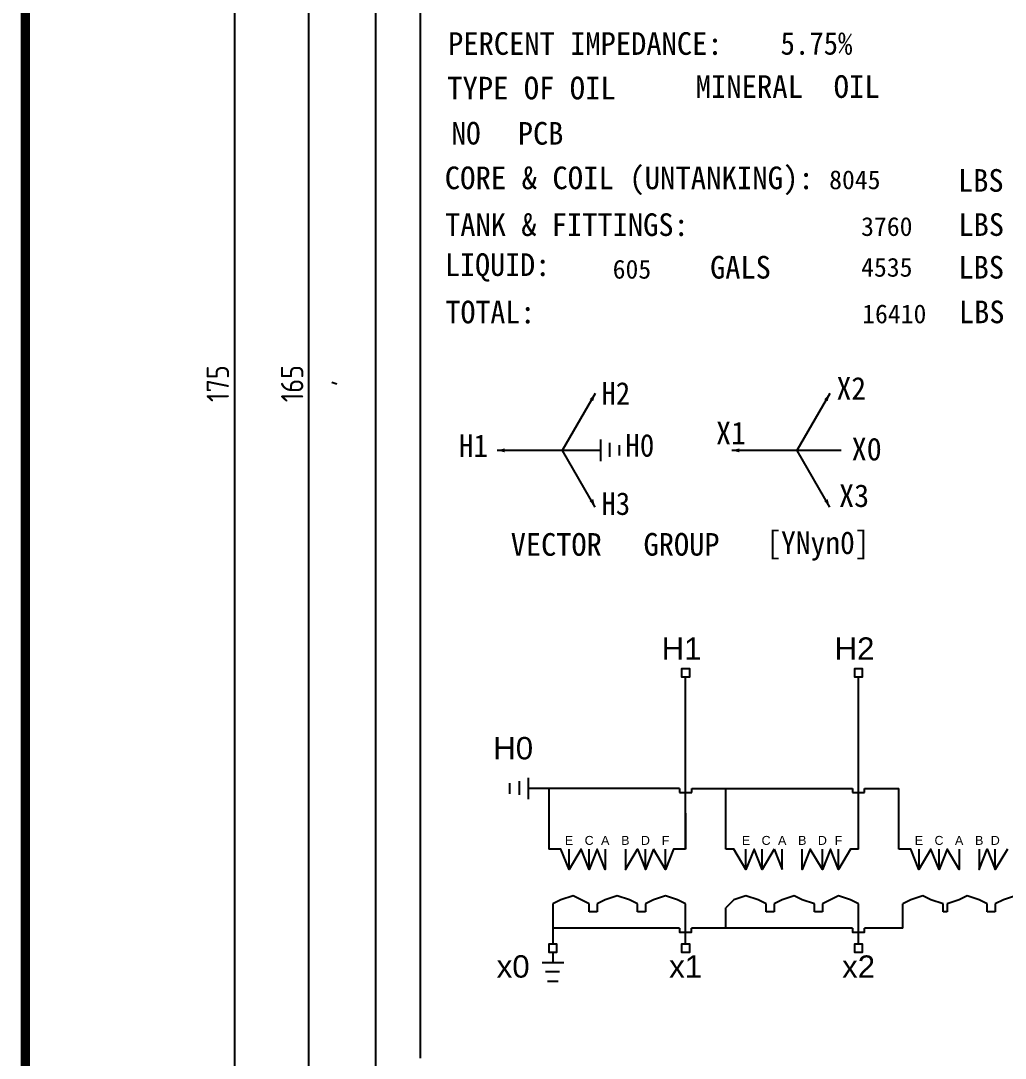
# Model space of a CAD drawing. Header units: millimetres. Extents: x 183355 to 194386, y -190559 to -183233.
# Drawn here: x 194167.8 to 194277.9, y -190119 to -190002.9 of the extents above; entities that cross this region are included whole.
import ezdxf
from ezdxf.enums import TextEntityAlignment as Align

# ---------------------------------------------------------------- set-up
doc = ezdxf.new("R2010")
doc.units = ezdxf.units.MM
doc.header["$LTSCALE"] = 13
for name, color, linetype in [('1', 4, 'Continuous'), ('2', 3, 'Continuous'), ('PDF_Geometry', 7, 'Continuous')]:
    doc.layers.add(name, color=color, linetype=linetype)
doc.layers.add('标注、文本', color=3, linetype='Continuous', lineweight=25)
doc.styles.add('Note Text (ANSI)', font='arial.ttf')
doc.styles.add('PDF FangSong', font='simfang.ttf')
doc.styles.get("Standard").update_dxf_attribs({"font": 'gbenor.shx', "bigfont": 'gbcbig.shx'})
doc.dimstyles.new('ISO-25', dxfattribs={"dimtxt": 2.5, "dimasz": 2.5, "dimexe": 1.25, "dimexo": 0.625, "dimtad": 1, "dimtxsty": 'Standard', "dimcen": 2.5, "dimadec": 0, "dimazin": 0, "dimtfac": 1, "dimtmove": 0, "dimatfit": 3, "dimfxl": 1, "dimarcsym": 0})

# ---------------------------------------------------------------- blocks, each defined once
blk = doc.blocks.new('*D245')
at = {"layer": '2', "color": 0, "linetype": 'Continuous', "lineweight": -2}
for p, q in [((194209.29, -189961.01), (194198.74, -189961.01)), ((194199.99, -190123.52), (194199.99, -189963.51)), ((194209.29, -190126.02), (194198.74, -190126.02))]:
    blk.add_line(p, q, dxfattribs=at)
at = {"layer": '2', "color": 0, "linetype": 'Continuous'}
for points in [[(194199.57, -189963.51), (194200.41, -189963.51), (194199.99, -189961.01)], [(194199.57, -190123.52), (194200.41, -190123.52), (194199.99, -190126.02)]]:
    blk.add_solid(points, dxfattribs=at)
at = {"layer": 'Defpoints', "color": 0, "linetype": 'Continuous'}
for p in [(194199.99, -189961.01), (194209.92, -189961.01), (194209.92, -190126.02)]:
    blk.add_point(p, dxfattribs=at)
at = {"layer": '2', "color": 0, "linetype": 'Continuous', "insert": (194198.12, -190043.52), "char_height": 2.5, "attachment_point": 5, "rotation": 90}
blk.add_mtext('165', dxfattribs=at)
blk = doc.blocks.new('*D246')
at = {"layer": '2', "color": 0, "linetype": 'Continuous', "lineweight": -2}
for p, q in [((194206.88, -189956.01), (194190.43, -189956.01)), ((194191.68, -189958.51), (194191.68, -190128.52)), ((194206.88, -190131.02), (194190.43, -190131.02))]:
    blk.add_line(p, q, dxfattribs=at)
at = {"layer": '2', "color": 0, "linetype": 'Continuous'}
for points in [[(194191.26, -189958.51), (194192.1, -189958.51), (194191.68, -189956.01)], [(194191.26, -190128.52), (194192.1, -190128.52), (194191.68, -190131.02)]]:
    blk.add_solid(points, dxfattribs=at)
at = {"layer": 'Defpoints', "color": 0, "linetype": 'Continuous'}
for p in [(194207.5, -189956.01), (194191.68, -190131.02), (194207.5, -190131.02)]:
    blk.add_point(p, dxfattribs=at)
at = {"layer": '2', "color": 0, "linetype": 'Continuous', "insert": (194189.8, -190043.52), "char_height": 2.5, "attachment_point": 5, "rotation": 90}
blk.add_mtext('175', dxfattribs=at)

msp = doc.modelspace()

# ---------------------------------------------------------------- hatches: boundary and pattern name
at = {"layer": '2', "linetype": 'Continuous', "transparency": 33554559}
for points in [[(194232.027, -190044.639), (194231.803, -190045.481), (194231.409, -190045.257)], [(194258.275, -190044.639), (194258.05, -190045.481), (194257.657, -190045.257)], [(194221.075, -190050.986), (194221.917, -190050.761), (194221.917, -190051.21)], [(194247.322, -190050.986), (194248.165, -190050.761), (194248.165, -190051.21)], [(194232.027, -190057.333), (194231.409, -190056.659), (194231.803, -190056.434)], [(194258.275, -190057.333), (194257.657, -190056.659), (194258.05, -190056.434)]]:
    msp.add_hatch(color=256, dxfattribs=at).paths.add_polyline_path(points)

# ---------------------------------------------------------------- linework, layer by layer
at = {"layer": '1', "color": 0, "linetype": 'Continuous'}
msp.add_line((194168.275, -190238.588), (194168.275, -189889.568), dxfattribs=at)
at = {"layer": '1', "const_width": 1.05}
msp.add_lwpolyline([(194168.275, -189889.568), (194385.625, -189889.568), (194385.625, -190238.588), (194168.275, -190238.588), (194168.275, -189889.568), (194385.625, -189889.568)], dxfattribs=at)
at = {"layer": '2', "linetype": 'Continuous'}
for p, q in [((194232.679, -190050.986), (194221.075, -190050.986)), ((194232.027, -190057.333), (194228.376, -190050.986)), ((194259.56, -190050.986), (194247.322, -190050.986)), ((194258.275, -190057.333), (194254.624, -190050.986)), ((194241.479, -190088.83), (194241.479, -190089.28)), ((194241.479, -190089.28), (194242.829, -190089.28)), ((194242.829, -190089.28), (194242.829, -190088.83)), ((194246.654, -190095.63), (194246.654, -190088.83)), ((194260.829, -190088.83), (194260.829, -190089.28)), ((194260.829, -190089.28), (194262.179, -190089.28)), ((194262.179, -190089.28), (194262.179, -190088.83)), ((194266.004, -190095.63), (194266.004, -190088.83))]:
    msp.add_line(p, q, dxfattribs=at)
at = {"layer": '2'}
for p, q in [((194241.479, -190088.83), (194226.854, -190088.83)), ((194242.829, -190088.83), (194260.829, -190088.83)), ((194262.179, -190088.83), (194266.004, -190088.83))]:
    msp.add_line(p, q, dxfattribs=at)
at = {"layer": '2', "linetype": 'Continuous'}
for points in [[(194232.027, -190044.639), (194228.347, -190050.986)], [(194258.275, -190044.639), (194254.595, -190050.986)], [(194242.604, -190075.867), (194242.604, -190075.417), (194242.154, -190075.417), (194241.704, -190075.417), (194241.704, -190075.867), (194241.704, -190076.317), (194242.154, -190076.317), (194242.604, -190076.317), (194242.604, -190075.867)], [(194261.954, -190075.867), (194261.954, -190075.417), (194261.504, -190075.417), (194261.054, -190075.417), (194261.054, -190075.867), (194261.054, -190076.317), (194261.504, -190076.317), (194261.954, -190076.317), (194261.954, -190075.867)], [(194242.154, -190095.63), (194242.154, -190076.317)], [(194261.504, -190095.63), (194261.504, -190076.317)], [(194226.854, -190088.83), (194226.854, -190095.63)], [(194242.154, -190095.63), (194242.154, -190091.58), (194242.154, -190095.63)], [(194231.354, -190097.88), (194230.454, -190095.63), (194229.104, -190097.88), (194228.204, -190095.63), (194226.854, -190095.63)], [(194229.104, -190097.88), (194229.104, -190095.63)], [(194233.154, -190095.63), (194233.154, -190097.88), (194232.254, -190095.63), (194231.354, -190097.88), (194231.354, -190095.63)], [(194235.404, -190095.63), (194235.404, -190097.88), (194236.754, -190095.63), (194237.654, -190097.88), (194237.654, -190095.63)], [(194238.554, -190095.63), (194237.654, -190097.88)], [(194239.904, -190097.88), (194238.554, -190095.63)], [(194242.154, -190095.63), (194240.804, -190095.63), (194239.904, -190097.88), (194239.904, -190095.63)], [(194248.904, -190097.88), (194247.554, -190095.63), (194246.654, -190095.63)], [(194252.054, -190095.63), (194250.704, -190097.88), (194249.804, -190095.63), (194248.904, -190097.88), (194248.904, -190095.63)], [(194250.704, -190097.88), (194250.704, -190095.63)], [(194252.054, -190095.63), (194252.954, -190097.88)], [(194252.954, -190097.88), (194252.954, -190095.63)], [(194261.504, -190095.63), (194260.604, -190095.63), (194259.254, -190097.88), (194258.354, -190095.63), (194257.454, -190097.88), (194256.104, -190095.63), (194255.204, -190097.88), (194255.204, -190095.63)], [(194257.454, -190097.88), (194257.454, -190095.63)], [(194259.254, -190097.88), (194259.254, -190095.63)], [(194268.254, -190095.63), (194268.254, -190097.88), (194267.354, -190095.63), (194266.004, -190095.63)], [(194272.754, -190095.63), (194272.754, -190097.88), (194271.404, -190095.63), (194270.504, -190097.88), (194269.604, -190095.63), (194268.254, -190097.88)], [(194270.504, -190097.88), (194270.504, -190095.63)], [(194275.004, -190095.63), (194275.004, -190097.88), (194275.904, -190095.63), (194276.804, -190097.88), (194276.804, -190095.63)], [(194278.154, -190095.63), (194276.804, -190097.88)], [(194231.354, -190101.736), (194230.454, -190101.286), (194229.554, -190100.836), (194228.204, -190101.286), (194227.304, -190101.736)], [(194236.754, -190101.736), (194235.854, -190101.286), (194234.504, -190100.836), (194233.154, -190101.286), (194232.254, -190101.736)], [(194242.154, -190101.736), (194241.254, -190101.286), (194239.904, -190100.836), (194238.554, -190101.286), (194237.654, -190101.736)], [(194251.154, -190101.736), (194250.254, -190101.286), (194248.904, -190100.836), (194247.554, -190101.286), (194246.654, -190102.186)], [(194256.554, -190101.736), (194255.204, -190101.286), (194254.304, -190100.836), (194252.954, -190101.286), (194252.054, -190101.736)], [(194261.504, -190101.736), (194260.604, -190101.286), (194259.254, -190100.836), (194258.354, -190101.286), (194257.454, -190101.736)], [(194270.954, -190101.736), (194269.604, -190101.286), (194268.704, -190100.836), (194267.354, -190101.286), (194266.454, -190101.736)], [(194275.904, -190101.736), (194275.004, -190101.286), (194273.654, -190100.836), (194272.754, -190101.286), (194271.404, -190101.736)], [(194281.304, -190101.736), (194280.404, -190101.286), (194279.054, -190100.836), (194277.704, -190101.286), (194276.804, -190101.736)], [(194227.304, -190101.736), (194227.304, -190106.236)], [(194231.354, -190102.636), (194231.354, -190101.736)], [(194232.254, -190101.736), (194232.254, -190102.636)], [(194236.754, -190102.636), (194236.754, -190101.736)], [(194237.654, -190101.736), (194237.654, -190102.636)], [(194242.154, -190106.236), (194242.154, -190101.736)], [(194251.154, -190102.636), (194251.154, -190101.736)], [(194252.054, -190101.736), (194252.054, -190102.636)], [(194256.554, -190102.636), (194256.554, -190101.736)], [(194257.454, -190101.736), (194257.454, -190102.636)], [(194261.504, -190106.236), (194261.504, -190101.736)], [(194261.504, -190101.736), (194261.504, -190101.736)], [(194266.454, -190104.436), (194266.454, -190101.736)], [(194270.954, -190102.636), (194270.954, -190101.736)], [(194271.404, -190101.736), (194271.404, -190102.636)], [(194275.904, -190102.636), (194275.904, -190101.736)], [(194276.804, -190101.736), (194276.804, -190102.636)], [(194232.254, -190102.636), (194231.354, -190102.636)], [(194237.654, -190102.636), (194236.754, -190102.636)], [(194246.654, -190104.436), (194246.654, -190102.186)], [(194252.054, -190102.636), (194251.154, -190102.636)], [(194257.454, -190102.636), (194256.554, -190102.636)], [(194271.404, -190102.636), (194270.954, -190102.636)], [(194276.804, -190102.636), (194275.904, -190102.636)], [(194241.471, -190104.436), (194227.304, -190104.436)], [(194241.471, -190104.436), (194241.471, -190104.886), (194241.921, -190104.886), (194242.821, -190104.886), (194242.821, -190104.436)], [(194260.821, -190104.436), (194242.821, -190104.436)], [(194260.821, -190104.436), (194260.821, -190104.886), (194261.271, -190104.886), (194262.171, -190104.886), (194262.171, -190104.436)], [(194266.454, -190104.436), (194262.171, -190104.436)], [(194227.754, -190106.686), (194227.754, -190106.236), (194227.304, -190106.236), (194226.854, -190106.236), (194226.854, -190106.686), (194226.854, -190107.136), (194227.304, -190107.136), (194227.754, -190107.136), (194227.754, -190106.686)], [(194242.604, -190106.686), (194242.604, -190106.236), (194242.154, -190106.236), (194241.704, -190106.236), (194241.704, -190106.686), (194241.704, -190107.136), (194242.154, -190107.136), (194242.604, -190107.136), (194242.604, -190106.686)], [(194261.954, -190106.686), (194261.954, -190106.236), (194261.504, -190106.236), (194261.054, -190106.236), (194261.054, -190106.686), (194261.054, -190107.136), (194261.504, -190107.136), (194261.954, -190107.136), (194261.954, -190106.686)]]:
    msp.add_lwpolyline(points, dxfattribs=at)
at = {"layer": 'PDF_Geometry', "lineweight": 25}
for points in [[(194207.5, -189956.008), (194357.521, -189956.008), (194357.521, -190131.023), (194207.5, -190131.023), (194207.5, -189956.008)], [(194212.499, -190119.004), (194212.499, -189967.971)], [(194203.119, -190043.572), (194202.558, -190043.403)]]:
    msp.add_lwpolyline(points, dxfattribs=at)
at = {"layer": '标注、文本'}
for p, q in [((194232.679, -190052.19), (194232.679, -190049.782)), ((194233.678, -190051.703), (194233.678, -190050.144)), ((194234.764, -190051.566), (194234.764, -190050.393)), ((194223.564, -190089.547), (194223.564, -190087.988)), ((194224.563, -190090.033), (194224.563, -190087.626)), ((194222.478, -190089.41), (194222.478, -190088.237)), ((194226.854, -190088.83), (194224.563, -190088.83)), ((194227.304, -190107.136), (194227.304, -190108.325)), ((194228.508, -190108.325), (194226.101, -190108.325)), ((194228.022, -190109.324), (194226.462, -190109.324)), ((194227.885, -190110.41), (194226.712, -190110.41))]:
    msp.add_line(p, q, dxfattribs=at)

# ---------------------------------------------------------------- texts
at = {"layer": '2', "style": 'Note Text (ANSI)'}
for s, p in [('H1', (194243.928, -190074.416)), ('H2', (194263.278, -190074.416))]:
    msp.add_text(s, height=2.5, dxfattribs=at).set_placement(p, align=Align.RIGHT)
for s, height, p in [('H0', 2.5, (194222.852, -190084.31)), ('E', 1, (194229.104, -190094.63)), ('C', 1, (194231.354, -190094.63)), ('A', 1, (194233.154, -190094.63)), ('B', 1, (194235.404, -190094.63)), ('D', 1, (194237.654, -190094.63)), ('F', 1, (194239.904, -190094.63)), ('E', 1, (194248.904, -190094.63)), ('C', 1, (194251.154, -190094.63)), ('A', 1, (194252.954, -190094.63)), ('B', 1, (194255.204, -190094.63)), ('D', 1, (194257.454, -190094.63)), ('F', 1, (194259.254, -190094.63)), ('E', 1, (194268.254, -190094.63)), ('C', 1, (194270.504, -190094.63)), ('A', 1, (194272.754, -190094.63)), ('B', 1, (194275.004, -190094.63)), ('D', 1, (194276.804, -190094.63)), ('x0', 2.5, (194222.852, -190108.736)), ('x1', 2.5, (194242.154, -190108.736)), ('x2', 2.5, (194261.504, -190108.736))]:
    msp.add_text(s, height=height, dxfattribs=at).set_placement(p, align=Align.MIDDLE)
at = {"layer": '2', "linetype": 'Continuous', "char_height": 2.53409, "attachment_point": 7, "style": 'PDF FangSong'}
for s, insert in [('\\W0.990022;PERCENT IMPEDANCE:', (194215.569, -190006.768)), ('{\\W0.9335;5.75%}', (194252.77, -190006.754)), ('\\W0.994479;TYPE OF OIL', (194215.468, -190011.749)), ('{\\W0.9956;MINERAL  OIL}', (194243.27, -190011.582)), ('\\W0.943330;NO', (194215.96, -190016.803)), ('\\W0.986198;PCB', (194223.374, -190016.817)), ('{\\W0.9982;CORE & COIL (UNTANKING): \\fSimSun|b0|i0|c134|p2;\\H0.8333x;\\W1;8045}', (194215.193, -190022.436)), ('\\W0.985571;LBS', (194272.637, -190022.088)), ('\\W0.988717;TANK & FITTINGS:', (194215.236, -190027.041)), ('{\\fSimSun|b0|i0|c134|p2;\\H0.8333x;3760}', (194261.791, -190027.026)), ('\\W0.985572;LBS', (194272.68, -190027.026)), ('{\\W0.976;LIQUID:}', (194215.222, -190032.109)), ('{\\fSimSun|b0|i0|c134|p2;\\H0.8333x;605}', (194233.988, -190031.805)), ('{\\W0.9851;GALS}', (194244.892, -190031.805)), ('{\\fSimSun|b0|i0|c134|p2;\\H0.8333x;4535}', (194261.791, -190031.586)), ('\\W0.985572;LBS', (194272.68, -190031.805)), ('\\W0.968789;TOTAL:', (194215.294, -190036.815)), ('{\\fSimSun|b0|i0|c134|p2;\\H0.8333x;16410}', (194261.907, -190036.801)), ('\\W0.985572;LBS', (194272.738, -190036.801)), ('\\W0.956432;X2', (194259.04, -190045.315)), ('\\W0.931666;H2', (194232.734, -190045.88)), ('\\W0.967858;X1', (194245.558, -190050.311)), ('\\W0.941848;H1', (194216.777, -190051.732)), ('{\\W0.9418;H0}', (194235.404, -190051.732)), ('\\W0.977455;X0', (194260.73, -190052.151)), ('{\\W0.9317;H3}', (194232.734, -190058.252)), ('\\W0.977877;X3', (194259.315, -190057.363)), ('\\W0.985008;VECTOR', (194222.578, -190062.822)), ('\\W0.988330;GROUP', (194237.435, -190062.808)), ('{\\W0.9577;[YNyn0]}', (194251.177, -190063.329))]:
    msp.add_mtext(s, dxfattribs=dict(at, insert=insert))

# ---------------------------------------------------------------- dimensions: what is measured, and where the dimension line sits
at = {"layer": '2', "linetype": 'Continuous'}
for base, p1, p2, picture, middle in [((194191.679, -190131.023), (194207.5, -189956.008), (194207.5, -190131.023), '*D246', (194189.804, -190043.516)), ((194199.99, -189961.007), (194209.915, -190126.024), (194209.915, -189961.007), '*D245', (194198.115, -190043.516))]:
    dim = msp.add_linear_dim(base=base, p1=p1, p2=p2, angle=90, dimstyle='ISO-25', override={"dimdec": 0}, dxfattribs=at)
    dim.commit()
    dim.dimension.update_dxf_attribs({"geometry": picture, "text_midpoint": middle})

doc.saveas('drawing.dxf')
